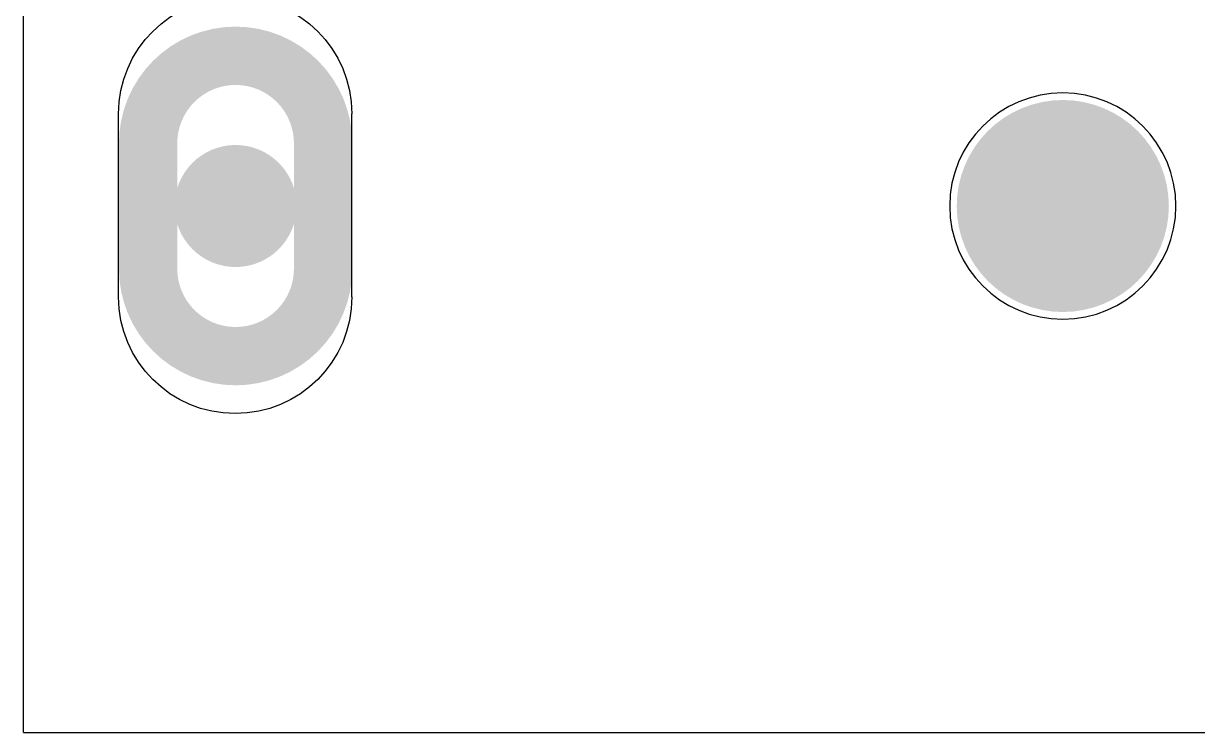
# Model space of a CAD drawing. Header units: millimetres. Extents: x 34 to 168, y 52 to 76.
# Drawn here: x 33.96 to 50.57, y 52.31 to 62.34 of the extents above; entities that cross this region are included whole.
import ezdxf

# ---------------------------------------------------------------- set-up
doc = ezdxf.new("R2010")
doc.units = ezdxf.units.MM
for name, color, linetype in [('BottomLayer', 5, 'Continuous'), ('BottomSolder', 6, 'Continuous'), ('Mechanical1', 6, 'Continuous'), ('MultiLayer', 9, 'Continuous'), ('PadHoleLayer', 156, 'Continuous'), ('TopLayer', 1, 'Continuous'), ('TopSolder', 216, 'Continuous')]:
    doc.layers.add(name, color=color, linetype=linetype)

msp = doc.modelspace()

# ---------------------------------------------------------------- linework, layer by layer
at = {"layer": 'BottomLayer', "const_width": 0.762}
for points in [[(36.581, 59.758, 1), (37.343, 59.758, 1)], [(48.281, 59.758, 1), (49.043, 59.758, 1)]]:
    msp.add_lwpolyline(points, format="xyb", close=True, dxfattribs=at)
at = {"layer": 'BottomSolder', "const_width": 0.864}
for points in [[(36.531, 59.758, 1), (37.394, 59.758, 1)], [(48.231, 59.758, 1), (49.094, 59.758, 1)]]:
    msp.add_lwpolyline(points, format="xyb", close=True, dxfattribs=at)
at = {"layer": 'Mechanical1'}
for points in [[(33.962, 52.308), (33.962, 72.288)], [(35.307, 58.471), (35.307, 61.062)], [(38.607, 58.471), (38.607, 61.062)], [(33.962, 52.308), (162.362, 52.308)], [(33.962, 52.308), (33.962, 52.308)]]:
    msp.add_lwpolyline(points, dxfattribs=at)
for points in [[(35.307, 61.062, -1), (38.607, 61.062)], [(38.607, 58.471, -1), (35.307, 58.471)]]:
    msp.add_lwpolyline(points, format="xyb", dxfattribs=at)
for points in [[(50.262, 59.758, 1), (47.062, 59.758, 1)], [(35.307, 61.062, 1), (35.307, 61.062, 1)], [(35.307, 61.062, 1), (35.307, 61.062, 1)], [(38.607, 61.062, 1), (38.607, 61.062, 1)], [(38.607, 61.062, 1), (38.607, 61.062, 1)], [(47.062, 59.758, 1), (47.062, 59.758, 1)], [(50.262, 59.758, 1), (50.262, 59.758, 1)], [(35.307, 58.471, 1), (35.307, 58.471, 1)], [(35.307, 58.471, 1), (35.307, 58.471, 1)], [(38.607, 58.471, 1), (38.607, 58.471, 1)], [(38.607, 58.471, 1), (38.607, 58.471, 1)], [(33.962, 52.308, 1), (33.962, 52.308, 1)], [(33.962, 52.308, 1), (33.962, 52.308, 1)], [(33.962, 52.308, 1), (33.962, 52.308, 1)], [(33.962, 52.308, 1), (33.962, 52.308, 1)]]:
    msp.add_lwpolyline(points, format="xyb", close=True, dxfattribs=at)
at = {"layer": 'MultiLayer', "const_width": 0.762}
for points in [[(36.581, 59.758, 1), (37.343, 59.758, 1)], [(48.281, 59.758, 1), (49.043, 59.758, 1)]]:
    msp.add_lwpolyline(points, format="xyb", close=True, dxfattribs=at)
at = {"layer": 'PadHoleLayer'}
for points, const_width in [([(35.725, 58.871), (35.725, 60.646, -1), (38.2, 60.646), (38.2, 58.871, -1)], 0.825), ([(47.912, 59.758, 1), (49.412, 59.758, 1)], 1.5)]:
    msp.add_lwpolyline(points, format="xyb", close=True, dxfattribs=dict(at, const_width=const_width))
at = {"layer": 'TopLayer', "const_width": 0.762}
for points in [[(36.581, 59.758, 1), (37.343, 59.758, 1)], [(48.281, 59.758, 1), (49.043, 59.758, 1)]]:
    msp.add_lwpolyline(points, format="xyb", close=True, dxfattribs=at)
at = {"layer": 'TopSolder', "const_width": 0.864}
for points in [[(36.531, 59.758, 1), (37.394, 59.758, 1)], [(48.231, 59.758, 1), (49.094, 59.758, 1)]]:
    msp.add_lwpolyline(points, format="xyb", close=True, dxfattribs=at)

doc.saveas('drawing.dxf')
